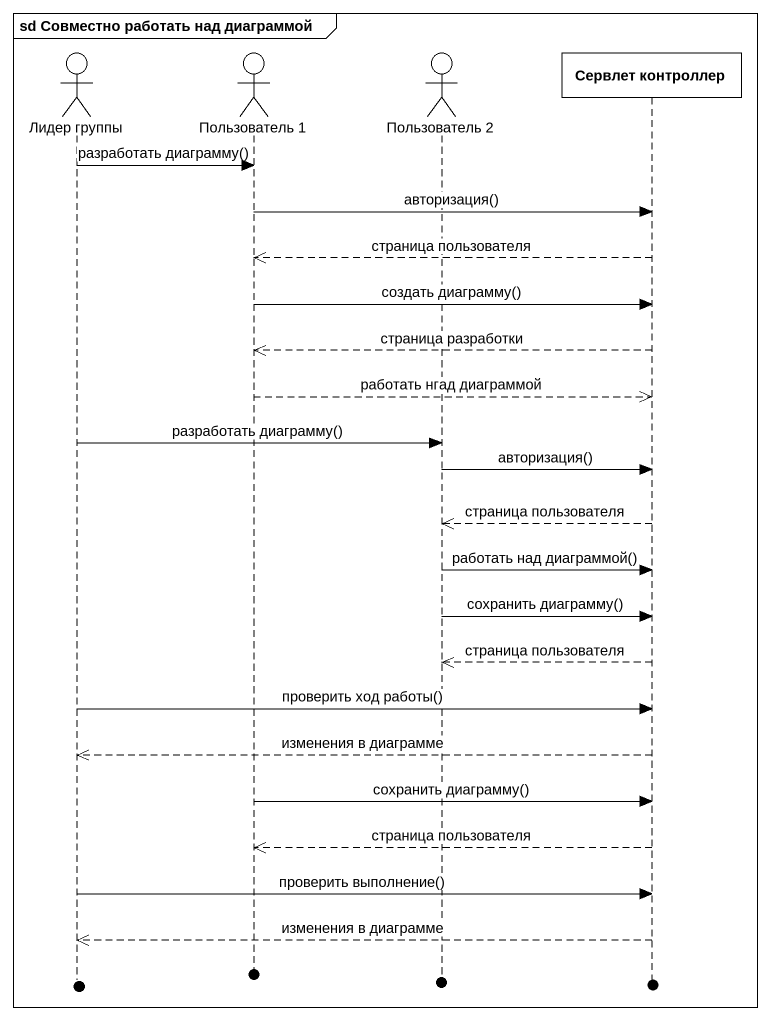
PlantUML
@startuml
mainframe sd Совместно работать над диаграммой
hide footbox
actor "Лидер группы" as Лидер_группы
actor "Пользователь 1" as Пользователь_1
actor "Пользователь 2" as Пользователь_2
participant "Сервлет контроллер" as Сервлет_контроллер

Лидер_группы -> Пользователь_1 : разработать диаграмму()
Пользователь_1 -> Сервлет_контроллер : авторизация()
Сервлет_контроллер -->> Пользователь_1 : страница пользователя
Пользователь_1 -> Сервлет_контроллер : создать диаграмму()
Сервлет_контроллер -->> Пользователь_1 : страница разработки
Пользователь_1 -->> Сервлет_контроллер : работать нгад диаграммой
Лидер_группы -> Пользователь_2 : разработать диаграмму()
Пользователь_2 -> Сервлет_контроллер : авторизация()
Сервлет_контроллер -->> Пользователь_2 : страница пользователя
Пользователь_2 -> Сервлет_контроллер : работать над диаграммой()
Пользователь_2 -> Сервлет_контроллер : сохранить диаграмму()
Сервлет_контроллер -->> Пользователь_2 : страница пользователя
Лидер_группы -> Сервлет_контроллер : проверить ход работы()
Сервлет_контроллер -->> Лидер_группы : изменения в диаграмме
Пользователь_1 -> Сервлет_контроллер : сохранить диаграмму()
Сервлет_контроллер -->> Пользователь_1 : страница пользователя
Лидер_группы -> Сервлет_контроллер : проверить выполнение()
Сервлет_контроллер -->> Лидер_группы : изменения в диаграмме
@enduml
